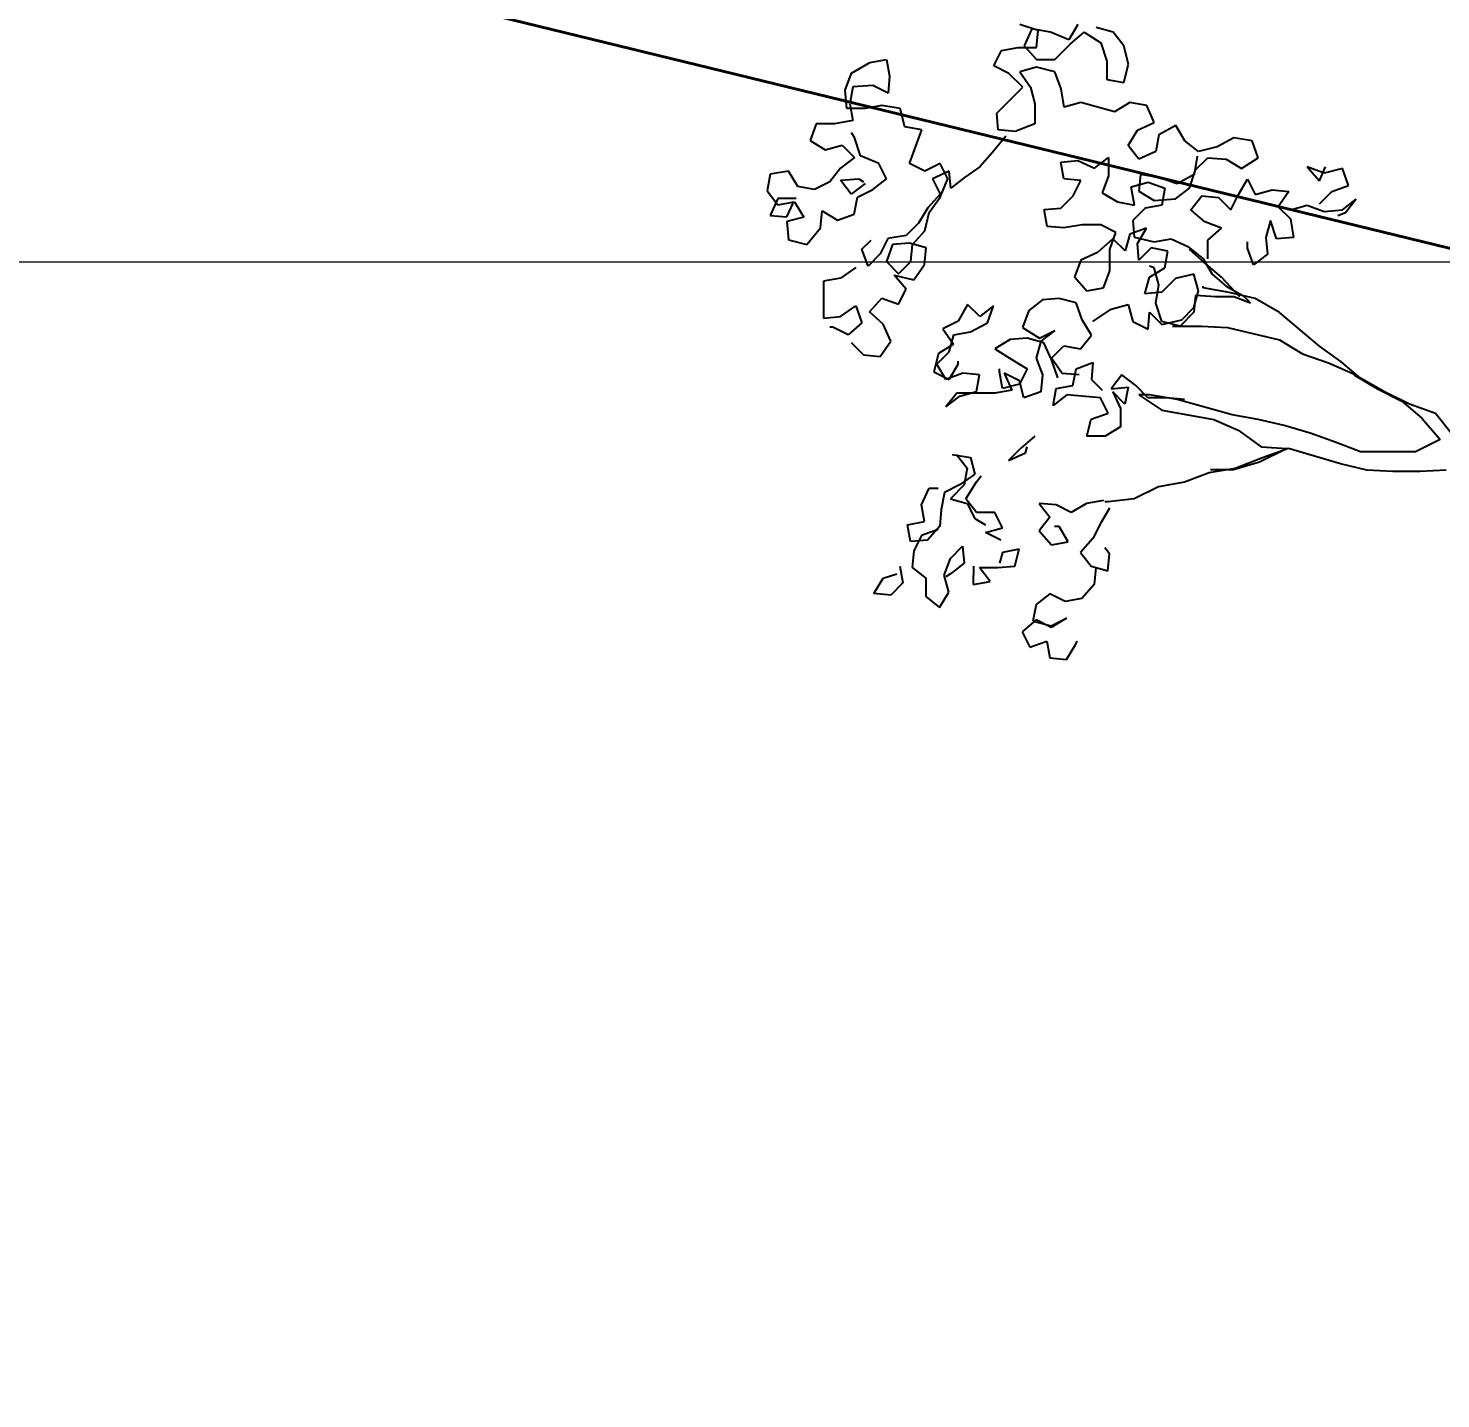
# Model space of a CAD drawing. Header units: millimetres. Extents: x 684983 to 685377, y 990360 to 990509.
# Drawn here: x 685198.06 to 685199.391, y 990444.967 to 990446.258 of the extents above; entities that cross this region are included whole.
import ezdxf

# ---------------------------------------------------------------- set-up
doc = ezdxf.new("R2010")
doc.units = ezdxf.units.MM
doc.header["$PDMODE"] = 35
doc.header["$PDSIZE"] = 0.2
doc.layers.add('BD', color=1, linetype='Continuous', lineweight=40)
doc.layers.add('grid', color=8, linetype='Continuous', lineweight=9)
doc.layers.add('dim', color=7, linetype='Continuous')
doc.layers.add('TEAK', color=7, linetype='Continuous')
doc.styles.add('DIM', font='ARIALN.TTF', dxfattribs={"width": 0.8, "height": 1})
doc.dimstyles.get("Standard").update_dxf_attribs({"dimtxt": 1, "dimasz": 0.18, "dimexe": 0.18, "dimexo": 0.0625, "dimgap": 0.09, "dimtad": 0, "dimrnd": 0.05, "dimzin": 0, "dimdsep": 46, "dimtxsty": 'DIM', "dimcen": 0.09, "dimse1": 1, "dimse2": 1, "dimsd1": 1, "dimsd2": 1, "dimadec": 0, "dimazin": 0, "dimtfac": 1, "dimtix": 1, "dimtofl": 0, "dimtmove": 2, "dimatfit": 3, "dimfxl": 0, "dimtolj": 1, "dimtzin": 0, "dimarcsym": 0})

# ---------------------------------------------------------------- blocks, each defined once
blk = doc.blocks.new('*D57')
at = {"layer": 'Defpoints', "color": 0, "transparency": 16777216}
for p in [(685192.3597, 990448.8721), (685192.1055, 990447.83), (685211.2073, 990443.1706)]:
    blk.add_point(p, dxfattribs=at)
at = {"layer": 'dim', "color": 0, "transparency": 16777216, "insert": (685201.9106, 990446.5424), "char_height": 1, "attachment_point": 5, "rotation": 346.2918, "style": 'DIM'}
blk.add_mtext('\\A1;19.65', dxfattribs=at)
blk = doc.blocks.new('A$C25655A80')
at = {"color": 62}
for p, q in [((-0.63609, 1.37332), (-0.64762, 1.37718)), ((-0.61109, 1.37714), (-0.61687, 1.36754)), ((-0.63993, 1.37429), (-0.64475, 1.36372)), ((-0.6284, 1.37235), (-0.63993, 1.37429)), ((-0.63706, 1.36275), (-0.63609, 1.37332)), ((-0.61687, 1.36754), (-0.6284, 1.37235)), ((-0.61591, 1.36465), (-0.60725, 1.37233)), ((-0.60725, 1.37233), (-0.59668, 1.3656)), ((-0.58898, 1.37232), (-0.59955, 1.37521)), ((-0.58226, 1.36366), (-0.58898, 1.37232)), ((-0.66398, 1.35124), (-0.65917, 1.36085)), ((-0.65917, 1.36085), (-0.64859, 1.36276)), ((-0.64859, 1.36276), (-0.63706, 1.36275)), ((-0.64475, 1.36372), (-0.63706, 1.35506)), ((-0.62553, 1.35505), (-0.61591, 1.36465)), ((-0.59668, 1.3656), (-0.59285, 1.35406)), ((-0.57939, 1.35212), (-0.58226, 1.36366)), ((-0.75339, 1.34651), (-0.74185, 1.35323)), ((-0.74185, 1.35323), (-0.73127, 1.35514)), ((-0.73127, 1.35514), (-0.72936, 1.34457)), ((-0.65438, 1.34642), (-0.66398, 1.35124)), ((-0.63707, 1.35025), (-0.64765, 1.34738)), ((-0.62554, 1.34736), (-0.63707, 1.35025)), ((-0.63706, 1.35506), (-0.62553, 1.35505)), ((-0.59285, 1.35406), (-0.59286, 1.34252)), ((-0.58228, 1.34059), (-0.57939, 1.35212)), ((-0.75724, 1.33594), (-0.75339, 1.34651)), ((-0.72936, 1.34457), (-0.73033, 1.33399)), ((-0.64573, 1.33776), (-0.65438, 1.34642)), ((-0.64765, 1.34738), (-0.64093, 1.33776)), ((-0.6217, 1.33678), (-0.62554, 1.34736)), ((-0.59286, 1.34252), (-0.58228, 1.34059)), ((-0.75629, 1.32441), (-0.75724, 1.33594)), ((-0.75244, 1.33786), (-0.75437, 1.32729)), ((-0.73994, 1.33881), (-0.75244, 1.33786)), ((-0.73033, 1.33399), (-0.73994, 1.33881)), ((-0.66209, 1.32144), (-0.64573, 1.33776)), ((-0.64093, 1.33776), (-0.63805, 1.32718)), ((-0.61979, 1.32524), (-0.6217, 1.33678)), ((-0.74476, 1.32439), (-0.75629, 1.32441)), ((-0.75437, 1.32729), (-0.75246, 1.31671)), ((-0.73418, 1.32631), (-0.74476, 1.32439)), ((-0.72265, 1.32437), (-0.73418, 1.32631)), ((-0.71977, 1.31284), (-0.72265, 1.32437)), ((-0.63805, 1.32718), (-0.63806, 1.31468)), ((-0.60921, 1.32812), (-0.61979, 1.32524)), ((-0.58807, 1.32233), (-0.60921, 1.32812)), ((-0.57845, 1.32809), (-0.58807, 1.32233)), ((-0.56788, 1.32616), (-0.57845, 1.32809)), ((-0.56308, 1.31558), (-0.56788, 1.32616)), ((-0.77553, 1.31481), (-0.77938, 1.30424)), ((-0.76399, 1.3148), (-0.77553, 1.31481)), ((-0.75246, 1.31671), (-0.76399, 1.3148)), ((-0.66114, 1.31086), (-0.66209, 1.32144)), ((-0.63806, 1.31468), (-0.65056, 1.30989)), ((-0.57366, 1.31078), (-0.56308, 1.31558)), ((-0.54962, 1.31364), (-0.5602, 1.30788)), ((-0.54386, 1.30402), (-0.54962, 1.31364)), ((-0.7515, 1.30614), (-0.75342, 1.30902)), ((-0.74767, 1.2946), (-0.7515, 1.30614)), ((-0.7092, 1.3109), (-0.71977, 1.31284)), ((-0.71691, 1.28976), (-0.7092, 1.3109)), ((-0.65633, 1.30701), (-0.665, 1.29644)), ((-0.65056, 1.30989), (-0.66114, 1.31086)), ((-0.57944, 1.30117), (-0.57366, 1.31078)), ((-0.5602, 1.30788), (-0.56214, 1.29731)), ((-0.5131, 1.30592), (-0.52368, 1.30016)), ((-0.50157, 1.30398), (-0.5131, 1.30592)), ((-0.77938, 1.30424), (-0.76978, 1.29846)), ((-0.76978, 1.29846), (-0.7592, 1.30134)), ((-0.7592, 1.30134), (-0.75152, 1.29364)), ((-0.665, 1.29644), (-0.67269, 1.2878)), ((-0.57271, 1.29251), (-0.57944, 1.30117)), ((-0.56214, 1.29731), (-0.57271, 1.29251)), ((-0.53522, 1.29729), (-0.54386, 1.30402)), ((-0.52368, 1.30016), (-0.53522, 1.29729)), ((-0.49773, 1.29341), (-0.50157, 1.30398)), ((-0.76017, 1.28692), (-0.76691, 1.27827)), ((-0.75152, 1.29364), (-0.76017, 1.28692)), ((-0.73614, 1.28978), (-0.74767, 1.2946)), ((-0.73134, 1.28016), (-0.73614, 1.28978)), ((-0.7073, 1.28495), (-0.71691, 1.28976)), ((-0.69769, 1.28974), (-0.7073, 1.28495)), ((-0.69289, 1.28013), (-0.69769, 1.28974)), ((-0.67269, 1.2878), (-0.68231, 1.28108)), ((-0.62174, 1.29064), (-0.61117, 1.29159)), ((-0.61983, 1.28006), (-0.62174, 1.29064)), ((-0.61117, 1.29159), (-0.6006, 1.28677)), ((-0.6006, 1.28677), (-0.59194, 1.29349)), ((-0.59194, 1.29349), (-0.59195, 1.28196)), ((-0.53618, 1.2944), (-0.53812, 1.28287)), ((-0.53715, 1.28575), (-0.52945, 1.29344)), ((-0.52945, 1.29344), (-0.51792, 1.29246)), ((-0.51792, 1.29246), (-0.50831, 1.28669)), ((-0.50831, 1.28669), (-0.49773, 1.29341)), ((-0.46698, 1.28761), (-0.45929, 1.27895)), ((-0.4564, 1.28376), (-0.46698, 1.28761)), ((-0.45929, 1.27895), (-0.45544, 1.2876)), ((-0.8044, 1.28311), (-0.80633, 1.27254)), ((-0.79286, 1.28503), (-0.8044, 1.28311)), ((-0.7871, 1.27541), (-0.79286, 1.28503)), ((-0.76691, 1.27827), (-0.77653, 1.27347)), ((-0.76018, 1.27923), (-0.74864, 1.28018)), ((-0.75346, 1.27057), (-0.76018, 1.27923)), ((-0.74864, 1.28018), (-0.74576, 1.27825)), ((-0.74, 1.27344), (-0.73134, 1.28016)), ((-0.69192, 1.28493), (-0.7025, 1.28014)), ((-0.7025, 1.28014), (-0.6977, 1.27052)), ((-0.69771, 1.2686), (-0.69289, 1.28013)), ((-0.69097, 1.27436), (-0.69192, 1.28493)), ((-0.68231, 1.28108), (-0.69097, 1.27436)), ((-0.60926, 1.27909), (-0.61983, 1.28006)), ((-0.61407, 1.26948), (-0.60926, 1.27909)), ((-0.59195, 1.28196), (-0.5958, 1.27139)), ((-0.57754, 1.27522), (-0.56696, 1.27809)), ((-0.57176, 1.2829), (-0.57273, 1.27233)), ((-0.56023, 1.28097), (-0.57176, 1.2829)), ((-0.56696, 1.27809), (-0.55639, 1.27423)), ((-0.5487, 1.27711), (-0.56023, 1.28097)), ((-0.53812, 1.28287), (-0.5487, 1.27711)), ((-0.54101, 1.27422), (-0.53715, 1.28575)), ((-0.51025, 1.27035), (-0.50447, 1.27995)), ((-0.50447, 1.27995), (-0.49968, 1.27034)), ((-0.44487, 1.28663), (-0.4564, 1.28376)), ((-0.44103, 1.27605), (-0.44487, 1.28663)), ((-0.80633, 1.27254), (-0.79961, 1.26388)), ((-0.77653, 1.27347), (-0.7871, 1.27541)), ((-0.7448, 1.27729), (-0.75346, 1.27057)), ((-0.74962, 1.26864), (-0.74, 1.27344)), ((-0.6977, 1.27052), (-0.7054, 1.26187)), ((-0.62177, 1.2618), (-0.61407, 1.26948)), ((-0.5958, 1.27139), (-0.5862, 1.26561)), ((-0.57562, 1.26368), (-0.57754, 1.27522)), ((-0.57273, 1.27233), (-0.56312, 1.26655)), ((-0.55639, 1.27423), (-0.55832, 1.26366)), ((-0.54967, 1.2675), (-0.54101, 1.27422)), ((-0.54006, 1.26076), (-0.53332, 1.26941)), ((-0.53332, 1.26941), (-0.52275, 1.26844)), ((-0.51507, 1.26074), (-0.51025, 1.27035)), ((-0.49968, 1.27034), (-0.4891, 1.27321)), ((-0.4891, 1.27321), (-0.47853, 1.27224)), ((-0.47853, 1.27224), (-0.48526, 1.26263)), ((-0.45931, 1.26453), (-0.45161, 1.27222)), ((-0.45161, 1.27222), (-0.44103, 1.27605)), ((-0.7996, 1.26773), (-0.80442, 1.25716)), ((-0.79961, 1.26388), (-0.78903, 1.2658)), ((-0.78807, 1.26772), (-0.7996, 1.26773)), ((-0.79385, 1.25619), (-0.78999, 1.26484)), ((-0.78903, 1.2658), (-0.78327, 1.25618)), ((-0.75155, 1.25807), (-0.74962, 1.26864)), ((-0.7054, 1.26187), (-0.71118, 1.25227)), ((-0.70444, 1.25899), (-0.69771, 1.2686)), ((-0.63234, 1.26085), (-0.62177, 1.2618)), ((-0.63043, 1.25027), (-0.63234, 1.26085)), ((-0.5862, 1.26561), (-0.57562, 1.26368)), ((-0.5689, 1.26175), (-0.57659, 1.25407)), ((-0.55832, 1.26366), (-0.5689, 1.26175)), ((-0.56312, 1.26655), (-0.54967, 1.2675)), ((-0.53141, 1.25306), (-0.54006, 1.26076)), ((-0.52275, 1.26844), (-0.51507, 1.26074)), ((-0.48526, 1.26263), (-0.47758, 1.25494)), ((-0.47757, 1.2607), (-0.467, 1.26358)), ((-0.467, 1.26358), (-0.45643, 1.25972)), ((-0.45643, 1.25972), (-0.44489, 1.26067)), ((-0.44489, 1.26067), (-0.43623, 1.2674)), ((-0.43623, 1.2674), (-0.44297, 1.25875)), ((-0.80442, 1.25716), (-0.79385, 1.25619)), ((-0.78327, 1.25618), (-0.79385, 1.2533)), ((-0.79385, 1.2533), (-0.7929, 1.24177)), ((-0.7727, 1.24944), (-0.77173, 1.26001)), ((-0.77173, 1.26001), (-0.76213, 1.25424)), ((-0.76213, 1.25424), (-0.75155, 1.25807)), ((-0.71118, 1.25227), (-0.71888, 1.24458)), ((-0.70734, 1.24746), (-0.70444, 1.25899)), ((-0.57659, 1.25407), (-0.57564, 1.24349)), ((-0.52084, 1.24921), (-0.53141, 1.25306)), ((-0.49008, 1.25399), (-0.49297, 1.24341)), ((-0.48624, 1.24245), (-0.49008, 1.25399)), ((-0.47758, 1.25494), (-0.47567, 1.2434)), ((-0.44297, 1.25875), (-0.44778, 1.25683)), ((-0.78137, 1.23887), (-0.7727, 1.24944)), ((-0.73041, 1.24267), (-0.73523, 1.23306)), ((-0.71888, 1.24458), (-0.73041, 1.24267)), ((-0.71504, 1.23881), (-0.70734, 1.24746)), ((-0.61986, 1.2493), (-0.63043, 1.25027)), ((-0.60832, 1.25121), (-0.61986, 1.2493)), ((-0.59678, 1.2512), (-0.60832, 1.25121)), ((-0.5891, 1.24254), (-0.59872, 1.2339)), ((-0.58718, 1.24638), (-0.59678, 1.2512)), ((-0.59103, 1.23581), (-0.58718, 1.24638)), ((-0.58142, 1.23484), (-0.5891, 1.24254)), ((-0.57853, 1.24542), (-0.58142, 1.23484)), ((-0.56795, 1.24925), (-0.57853, 1.24542)), ((-0.57564, 1.24349), (-0.56315, 1.2406)), ((-0.57372, 1.23964), (-0.56795, 1.24925)), ((-0.56315, 1.2406), (-0.55257, 1.24251)), ((-0.55257, 1.24251), (-0.542, 1.23769)), ((-0.5295, 1.24153), (-0.52084, 1.24921)), ((-0.49297, 1.24341), (-0.49202, 1.23284)), ((-0.47567, 1.2434), (-0.48624, 1.24245)), ((-0.7929, 1.24177), (-0.78137, 1.23887)), ((-0.74676, 1.23596), (-0.74099, 1.24172)), ((-0.74293, 1.22538), (-0.74676, 1.23596)), ((-0.72753, 1.23882), (-0.73139, 1.22825)), ((-0.71696, 1.23977), (-0.72753, 1.23882)), ((-0.70639, 1.23688), (-0.71696, 1.23977)), ((-0.71601, 1.22824), (-0.71504, 1.23881)), ((-0.70736, 1.22631), (-0.70639, 1.23688)), ((-0.59872, 1.2339), (-0.6093, 1.2291)), ((-0.59104, 1.22236), (-0.59103, 1.23581)), ((-0.57277, 1.22907), (-0.57372, 1.23964)), ((-0.56507, 1.23675), (-0.57277, 1.22907)), ((-0.5545, 1.23482), (-0.56507, 1.23675)), ((-0.55643, 1.22425), (-0.5545, 1.23482)), ((-0.542, 1.23769), (-0.5324, 1.22999)), ((-0.53336, 1.22903), (-0.54104, 1.23577)), ((-0.52951, 1.22999), (-0.5295, 1.24153)), ((-0.50451, 1.2367), (-0.50451, 1.24054)), ((-0.50068, 1.22612), (-0.50451, 1.2367)), ((-0.73523, 1.23306), (-0.74293, 1.22538)), ((-0.73139, 1.22825), (-0.7237, 1.22055)), ((-0.7237, 1.22055), (-0.71601, 1.22824)), ((-0.71409, 1.2167), (-0.70736, 1.22631)), ((-0.6093, 1.2291), (-0.61316, 1.21853)), ((-0.56316, 1.22425), (-0.56605, 1.22522)), ((-0.52087, 1.21845), (-0.53336, 1.22903)), ((-0.5324, 1.22999), (-0.52664, 1.22037)), ((-0.49202, 1.23284), (-0.50068, 1.22612)), ((-0.77081, 1.21579), (-0.77083, 1.19272)), ((-0.76024, 1.2177), (-0.77081, 1.21579)), ((-0.75062, 1.22442), (-0.76024, 1.2177)), ((-0.72659, 1.2196), (-0.71409, 1.2167)), ((-0.71891, 1.21094), (-0.72659, 1.2196)), ((-0.61316, 1.21853), (-0.60547, 1.20987)), ((-0.5949, 1.21179), (-0.59104, 1.22236)), ((-0.56895, 1.20792), (-0.56605, 1.21849)), ((-0.56605, 1.21849), (-0.55643, 1.22425)), ((-0.56029, 1.21368), (-0.56316, 1.22425)), ((-0.54971, 1.21751), (-0.55837, 1.20887)), ((-0.53817, 1.22038), (-0.54971, 1.21751)), ((-0.5353, 1.20981), (-0.53817, 1.22038)), ((-0.52664, 1.22037), (-0.51799, 1.21268)), ((-0.50935, 1.20594), (-0.52087, 1.21845)), ((-0.72372, 1.20133), (-0.71891, 1.21094)), ((-0.60547, 1.20987), (-0.5949, 1.21179)), ((-0.55837, 1.20887), (-0.56895, 1.20792)), ((-0.56222, 1.20214), (-0.56029, 1.21368)), ((-0.53722, 1.20693), (-0.5382, 1.19635)), ((-0.53819, 1.19924), (-0.5353, 1.20981)), ((-0.52473, 1.20595), (-0.53722, 1.20693)), ((-0.51799, 1.21268), (-0.50742, 1.2069)), ((-0.50742, 1.2069), (-0.50358, 1.20305)), ((-0.76026, 1.19367), (-0.75064, 1.20039)), ((-0.75064, 1.20039), (-0.7468, 1.18981)), ((-0.74199, 1.19654), (-0.73429, 1.20518)), ((-0.73429, 1.20518), (-0.72372, 1.20133)), ((-0.68046, 1.20129), (-0.68624, 1.19072)), ((-0.67278, 1.19359), (-0.68046, 1.20129)), ((-0.66412, 1.20031), (-0.67278, 1.19359)), ((-0.66798, 1.18974), (-0.66412, 1.20031)), ((-0.63336, 1.20413), (-0.64201, 1.19741)), ((-0.62278, 1.20508), (-0.63336, 1.20413)), ((-0.61221, 1.20219), (-0.62278, 1.20508)), ((-0.60837, 1.19161), (-0.61221, 1.20219)), ((-0.60165, 1.19064), (-0.5901, 1.19832)), ((-0.5901, 1.19832), (-0.57953, 1.2012)), ((-0.57953, 1.2012), (-0.57665, 1.19062)), ((-0.55839, 1.1906), (-0.56222, 1.20214)), ((-0.54589, 1.19155), (-0.53819, 1.19924)), ((-0.51319, 1.20594), (-0.52473, 1.20595)), ((-0.50262, 1.20209), (-0.51319, 1.20594)), ((-0.77083, 1.19272), (-0.76026, 1.19367)), ((-0.7468, 1.18981), (-0.75546, 1.18213)), ((-0.73335, 1.18884), (-0.74199, 1.19654)), ((-0.68624, 1.19072), (-0.69586, 1.18592)), ((-0.67856, 1.18398), (-0.66798, 1.18974)), ((-0.64201, 1.19741), (-0.64587, 1.18684)), ((-0.60262, 1.18199), (-0.60837, 1.19161)), ((-0.57665, 1.19062), (-0.56704, 1.1858)), ((-0.56704, 1.1858), (-0.56607, 1.19638)), ((-0.56607, 1.19638), (-0.55839, 1.18868)), ((-0.55839, 1.18868), (-0.54589, 1.19155)), ((-0.54685, 1.18771), (-0.55839, 1.1906)), ((-0.5382, 1.19635), (-0.54685, 1.18771)), ((-0.76507, 1.18695), (-0.76699, 1.18695)), ((-0.75546, 1.18213), (-0.76507, 1.18695)), ((-0.72855, 1.17826), (-0.73335, 1.18884)), ((-0.69586, 1.18592), (-0.68914, 1.1763)), ((-0.69203, 1.1715), (-0.68913, 1.18207)), ((-0.68913, 1.18207), (-0.67856, 1.18398)), ((-0.64587, 1.18684), (-0.6353, 1.1801)), ((-0.6353, 1.1801), (-0.62568, 1.1849)), ((-0.62568, 1.1849), (-0.63434, 1.17818)), ((-0.60935, 1.17335), (-0.60262, 1.18199)), ((-0.55166, 1.18771), (-0.5334, 1.1877)), ((-0.5334, 1.1877), (-0.51706, 1.18672)), ((-0.51706, 1.18672), (-0.48438, 1.179)), ((-0.75354, 1.17732), (-0.74586, 1.16963)), ((-0.73529, 1.16865), (-0.72855, 1.17826)), ((-0.69972, 1.16382), (-0.69203, 1.1715)), ((-0.68914, 1.1763), (-0.69876, 1.17054)), ((-0.65357, 1.17915), (-0.66319, 1.1734)), ((-0.66319, 1.1734), (-0.65262, 1.16666)), ((-0.64299, 1.18011), (-0.65357, 1.17915)), ((-0.63242, 1.17721), (-0.64299, 1.18011)), ((-0.63434, 1.17818), (-0.63724, 1.1676)), ((-0.62762, 1.16663), (-0.63242, 1.17721)), ((-0.62762, 1.1676), (-0.61993, 1.17528)), ((-0.61993, 1.17528), (-0.60935, 1.17335)), ((-0.48438, 1.179), (-0.46997, 1.17033)), ((-0.74586, 1.16963), (-0.73529, 1.16865)), ((-0.69876, 1.17054), (-0.70165, 1.15901)), ((-0.69396, 1.1542), (-0.69972, 1.16382)), ((-0.69204, 1.1542), (-0.68627, 1.1638)), ((-0.68627, 1.1638), (-0.68626, 1.16573)), ((-0.65262, 1.16666), (-0.64301, 1.16088)), ((-0.63724, 1.1676), (-0.6334, 1.15703)), ((-0.6209, 1.15798), (-0.62762, 1.1676)), ((-0.62379, 1.15509), (-0.62762, 1.16663)), ((-0.61225, 1.16085), (-0.60167, 1.16469)), ((-0.60167, 1.16469), (-0.60264, 1.15411)), ((-0.46997, 1.17033), (-0.45363, 1.16455)), ((-0.45363, 1.16455), (-0.43826, 1.15781)), ((-0.70165, 1.15901), (-0.69204, 1.1542)), ((-0.68339, 1.15803), (-0.69396, 1.1542)), ((-0.67281, 1.15706), (-0.68339, 1.15803)), ((-0.67475, 1.14649), (-0.67281, 1.15706)), ((-0.66031, 1.15897), (-0.66031, 1.1609)), ((-0.6584, 1.1484), (-0.66031, 1.15897)), ((-0.65743, 1.15801), (-0.65264, 1.14743)), ((-0.64782, 1.15319), (-0.65743, 1.15801)), ((-0.64301, 1.16088), (-0.64783, 1.15127)), ((-0.6334, 1.15703), (-0.63437, 1.14645)), ((-0.61033, 1.157), (-0.6209, 1.15798)), ((-0.61418, 1.15028), (-0.61225, 1.16085)), ((-0.60264, 1.15411), (-0.59592, 1.14738)), ((-0.58341, 1.15698), (-0.59015, 1.14833)), ((-0.57477, 1.15024), (-0.58341, 1.15698)), ((-0.43826, 1.15781), (-0.43729, 1.15685)), ((-0.43729, 1.15685), (-0.42288, 1.14818)), ((-0.68724, 1.14554), (-0.69398, 1.13689)), ((-0.66321, 1.14552), (-0.68724, 1.14554)), ((-0.68532, 1.14362), (-0.67475, 1.14649)), ((-0.65264, 1.14743), (-0.66321, 1.14552)), ((-0.64783, 1.15127), (-0.6584, 1.1484)), ((-0.64495, 1.14262), (-0.64782, 1.15319)), ((-0.63437, 1.14645), (-0.64495, 1.14262)), ((-0.62669, 1.13779), (-0.62476, 1.14837)), ((-0.62476, 1.14837), (-0.61418, 1.15028)), ((-0.59015, 1.14833), (-0.57957, 1.14929)), ((-0.58919, 1.14641), (-0.58439, 1.13583)), ((-0.58151, 1.13871), (-0.58919, 1.14641)), ((-0.57957, 1.14929), (-0.58151, 1.13871)), ((-0.56708, 1.14255), (-0.57477, 1.15024)), ((-0.42288, 1.14818), (-0.40751, 1.14048)), ((-0.69398, 1.13689), (-0.68532, 1.14362)), ((-0.61803, 1.14452), (-0.62669, 1.13779)), ((-0.59688, 1.14257), (-0.61803, 1.14452)), ((-0.59209, 1.13296), (-0.59688, 1.14257)), ((-0.56612, 1.14447), (-0.57285, 1.14447)), ((-0.57285, 1.14447), (-0.55844, 1.13485)), ((-0.55555, 1.14254), (-0.56708, 1.14255)), ((-0.54882, 1.14157), (-0.56612, 1.14447)), ((-0.54401, 1.14156), (-0.55555, 1.14254)), ((-0.51422, 1.13192), (-0.54882, 1.14157)), ((-0.40751, 1.14048), (-0.39502, 1.12989)), ((-0.60556, 1.11855), (-0.60266, 1.12912)), ((-0.60266, 1.12912), (-0.59209, 1.13296)), ((-0.58439, 1.13583), (-0.5844, 1.1243)), ((-0.55844, 1.13485), (-0.52576, 1.12905)), ((-0.52576, 1.12905), (-0.51039, 1.12231)), ((-0.49788, 1.12902), (-0.51422, 1.13192)), ((-0.48154, 1.12516), (-0.49788, 1.12902)), ((-0.39502, 1.12989), (-0.3835, 1.11642)), ((-0.63824, 1.11858), (-0.6469, 1.1109)), ((-0.59402, 1.11854), (-0.60556, 1.11855)), ((-0.5844, 1.1243), (-0.59402, 1.11854)), ((-0.51039, 1.12231), (-0.49598, 1.11172)), ((-0.46521, 1.12034), (-0.48154, 1.12516)), ((-0.44887, 1.11456), (-0.46521, 1.12034)), ((-0.6469, 1.1109), (-0.6546, 1.10321)), ((-0.64402, 1.10801), (-0.64305, 1.11185)), ((-0.47963, 1.11074), (-0.49695, 1.10211)), ((-0.49598, 1.11172), (-0.47963, 1.11074)), ((-0.43349, 1.10878), (-0.44887, 1.11456)), ((-0.3835, 1.11642), (-0.39889, 1.10875)), ((-0.69016, 1.10709), (-0.67863, 1.10516)), ((-0.68728, 1.10709), (-0.68056, 1.09843)), ((-0.67863, 1.10516), (-0.67575, 1.09458)), ((-0.6546, 1.10321), (-0.64402, 1.10801)), ((-0.49695, 1.10211), (-0.51329, 1.09732)), ((-0.39889, 1.10875), (-0.43349, 1.10878)), ((-0.67575, 1.09458), (-0.68537, 1.08786)), ((-0.68056, 1.09843), (-0.68249, 1.08786)), ((-0.6748, 1.08977), (-0.67191, 1.09362)), ((-0.51329, 1.09732), (-0.52771, 1.09733)), ((-0.70942, 1.07539), (-0.7046, 1.08595)), ((-0.7046, 1.08595), (-0.69883, 1.08595)), ((-0.69499, 1.08306), (-0.69692, 1.07249)), ((-0.68537, 1.08786), (-0.69499, 1.08306)), ((-0.68249, 1.08786), (-0.69115, 1.07921)), ((-0.68154, 1.0792), (-0.6748, 1.08977)), ((-0.7075, 1.06481), (-0.70942, 1.07539)), ((-0.69115, 1.07921), (-0.68058, 1.07632)), ((-0.67482, 1.07055), (-0.68154, 1.0792)), ((-0.68058, 1.07632), (-0.67578, 1.0667)), ((-0.6354, 1.07628), (-0.62868, 1.06762)), ((-0.62482, 1.07531), (-0.6354, 1.07628)), ((-0.61521, 1.07049), (-0.62482, 1.07531)), ((-0.6056, 1.07625), (-0.61521, 1.07049)), ((-0.59502, 1.07816), (-0.6056, 1.07625)), ((-0.69692, 1.07249), (-0.69789, 1.06192)), ((-0.67578, 1.0667), (-0.66905, 1.06285)), ((-0.66328, 1.07054), (-0.67482, 1.07055)), ((-0.65848, 1.06092), (-0.66328, 1.07054)), ((-0.62868, 1.06762), (-0.63541, 1.05898)), ((-0.59118, 1.07335), (-0.59696, 1.06375)), ((-0.71808, 1.0629), (-0.7075, 1.06481)), ((-0.71617, 1.05232), (-0.71808, 1.0629)), ((-0.70944, 1.05616), (-0.71425, 1.04655)), ((-0.69886, 1.05999), (-0.70944, 1.05616)), ((-0.69789, 1.06192), (-0.70559, 1.05327)), ((-0.66906, 1.05804), (-0.65848, 1.06092)), ((-0.65945, 1.05323), (-0.66906, 1.05804)), ((-0.63541, 1.05898), (-0.62773, 1.05032)), ((-0.62291, 1.06185), (-0.6258, 1.06185)), ((-0.61715, 1.05223), (-0.62291, 1.06185)), ((-0.59696, 1.06375), (-0.60177, 1.05414)), ((-0.70559, 1.05327), (-0.71617, 1.05232)), ((-0.69118, 1.04172), (-0.68349, 1.04941)), ((-0.68349, 1.04941), (-0.68253, 1.03883)), ((-0.64792, 1.04745), (-0.6585, 1.04554)), ((-0.65081, 1.03688), (-0.64792, 1.04745)), ((-0.62773, 1.05032), (-0.61715, 1.05223)), ((-0.60177, 1.05414), (-0.60947, 1.04549)), ((-0.59121, 1.04452), (-0.59409, 1.04836)), ((-0.71425, 1.04655), (-0.71522, 1.03598)), ((-0.69504, 1.03115), (-0.69118, 1.04172)), ((-0.68253, 1.03883), (-0.69119, 1.03211)), ((-0.6585, 1.04554), (-0.66042, 1.03881)), ((-0.60947, 1.04549), (-0.60275, 1.03684)), ((-0.59218, 1.03394), (-0.59121, 1.04452)), ((-0.73349, 1.02926), (-0.72484, 1.03214)), ((-0.72291, 1.03695), (-0.721, 1.02637)), ((-0.71522, 1.03598), (-0.70658, 1.02924)), ((-0.69216, 1.02058), (-0.69504, 1.03115)), ((-0.69119, 1.03211), (-0.69408, 1.03019)), ((-0.67677, 1.0369), (-0.67678, 1.02537)), ((-0.67292, 1.03594), (-0.66139, 1.03593)), ((-0.6662, 1.02728), (-0.67292, 1.03594)), ((-0.66139, 1.03593), (-0.65081, 1.03688)), ((-0.60275, 1.03684), (-0.59218, 1.03394)), ((-0.59987, 1.03587), (-0.60084, 1.0253)), ((-0.73927, 1.01966), (-0.73349, 1.02926)), ((-0.721, 1.02637), (-0.7287, 1.01869)), ((-0.70658, 1.02924), (-0.70659, 1.0177)), ((-0.69794, 1.01097), (-0.69216, 1.02058)), ((-0.67678, 1.02537), (-0.6662, 1.02728)), ((-0.60084, 1.0253), (-0.60853, 1.01665)), ((-0.7287, 1.01869), (-0.73927, 1.01966)), ((-0.70659, 1.0177), (-0.69794, 1.01097)), ((-0.63738, 1.01283), (-0.63931, 1.00226)), ((-0.62872, 1.01956), (-0.63738, 1.01283)), ((-0.61911, 1.01474), (-0.62872, 1.01956)), ((-0.60853, 1.01665), (-0.61911, 1.01474)), ((-0.63739, 1.00322), (-0.64604, 0.99554)), ((-0.62778, 0.99841), (-0.63739, 1.00322)), ((-0.61816, 1.00417), (-0.62778, 0.99841)), ((-0.62778, 0.99937), (-0.61816, 1.00417)), ((-0.64604, 0.99554), (-0.64125, 0.98592)), ((-0.63931, 1.00226), (-0.62778, 0.99937)), ((-0.64125, 0.98592), (-0.63067, 0.98976)), ((-0.63067, 0.98976), (-0.62876, 0.97918)), ((-0.61818, 0.97821), (-0.61241, 0.98782)), ((-0.61241, 0.98782), (-0.61144, 0.98974)), ((-0.62876, 0.97918), (-0.61818, 0.97821))]:
    blk.add_line(p, q, dxfattribs=at)
for p, q in [((-0.53241, 1.21173), (-0.53241, 1.21269)), ((-0.51607, 1.20883), (-0.53241, 1.21173)), ((-0.49974, 1.20497), (-0.51607, 1.20883)), ((-0.48436, 1.1963), (-0.49974, 1.20497)), ((-0.45939, 1.17513), (-0.48436, 1.1963)), ((-0.44594, 1.16551), (-0.45939, 1.17513)), ((-0.43345, 1.15492), (-0.44594, 1.16551)), ((-0.41808, 1.14625), (-0.43345, 1.15492)), ((-0.4027, 1.13855), (-0.41808, 1.14625)), ((-0.38637, 1.13277), (-0.4027, 1.13855)), ((-0.37581, 1.1193), (-0.38637, 1.13277)), ((-0.47867, 1.11074), (-0.49502, 1.10499)), ((-0.446, 1.1011), (-0.47867, 1.11074)), ((-0.49502, 1.10499), (-0.51233, 1.09828)), ((-0.42966, 1.09724), (-0.446, 1.1011)), ((-0.52867, 1.09541), (-0.54406, 1.08965)), ((-0.51233, 1.09828), (-0.52867, 1.09541)), ((-0.41332, 1.09626), (-0.42966, 1.09724)), ((-0.39601, 1.09625), (-0.41332, 1.09626)), ((-0.37967, 1.09719), (-0.39601, 1.09625)), ((-0.56041, 1.08678), (-0.57579, 1.07911)), ((-0.54406, 1.08965), (-0.56041, 1.08678)), ((-0.59214, 1.0772), (-0.59406, 1.0772)), ((-0.57579, 1.07911), (-0.59214, 1.0772))]:
    blk.add_line(p, q)
blk = doc.blocks.new('TR')
blk.add_blockref('A$C25655A80', (0.01921, 0.01485, 1.34531))

msp = doc.modelspace()

# ---------------------------------------------------------------- linework, layer by layer
at = {"layer": 'BD'}
msp.add_line((685192.1055, 990447.83), (685211.2073, 990443.1706), dxfattribs=at)
at = {"layer": 'grid'}
msp.add_line((685221.1591, 990446.0381), (685118.727, 990446.0381), dxfattribs=at)

# ---------------------------------------------------------------- block references
at = {"layer": 'TEAK', "xscale": 1.5, "yscale": 1.5, "zscale": 1.5}
msp.add_blockref('TR', (685199.9365, 990444.174, 98.22), dxfattribs=at)

# ---------------------------------------------------------------- dimensions: what is measured, and where the dimension line sits
at = {"layer": 'dim'}
dim = msp.add_aligned_dim(p1=(685211.2073, 990443.1706), p2=(685192.1055, 990447.83), distance=-1.0727, dimstyle='Standard', dxfattribs=at)
dim.commit()
dim.dimension.update_dxf_attribs({"geometry": '*D57', "text_midpoint": (685201.9106, 990446.5424)})

doc.saveas('drawing.dxf')
